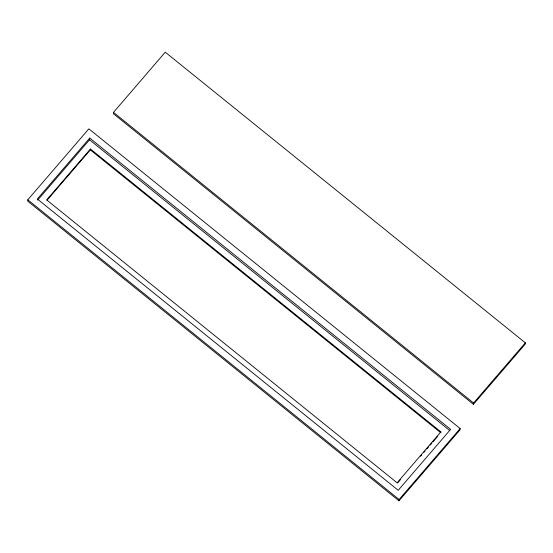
<?xml version="1.0" encoding="UTF-8"?>
<svg xmlns="http://www.w3.org/2000/svg" width="553" height="553" viewBox="0 0 553 553"><rect width="100%" height="100%" fill="white"/><g stroke="black" fill="none" stroke-linecap="round" stroke-linejoin="round"><path stroke-width="0.83" d="M27.802 199.799L27.65 201.098L398.969 500.818L460.006 429.861L460.158 428.561L88.839 128.842L27.802 199.799L399.121 499.518L398.969 500.818M37.687 200.082L89.545 139.798L89.745 138.07L450.626 429.363L398.215 490.29L37.334 198.997L89.745 138.07M90.346 149.891L90.45 149.027L440.893 431.893L440.789 432.757L90.346 149.891L47.123 200.138M113.489 112.363L113.337 113.655L473.43 404.319L525.198 344.146L525.35 342.846L165.257 52.182L113.489 112.363L473.582 403.019L473.43 404.319M90.45 149.027L46.666 199.923L397.102 482.797L440.893 431.893M397.566 483.004L400.372 479.741M420.577 456.253L421.704 454.946M423.951 452.34L425.07 451.034M426.757 449.077L428.437 447.114M430.123 445.158L431.81 443.202M432.93 441.895L437.423 436.676M473.582 403.019L525.35 342.846M399.121 499.518L460.158 428.561M89.545 139.798L449.748 430.552"/></g></svg>
